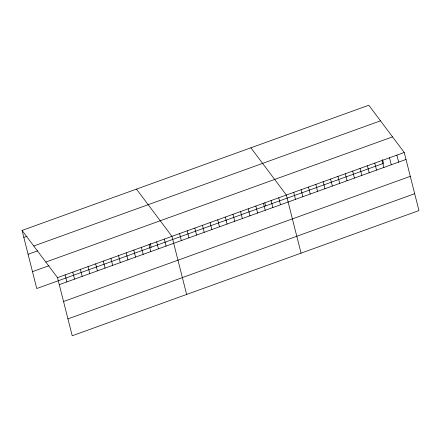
<?xml version="1.0" encoding="UTF-8"?>
<svg xmlns="http://www.w3.org/2000/svg" width="441" height="441" viewBox="0 0 441 441"><rect width="100%" height="100%" fill="white"/><g stroke="black" fill="none" stroke-linecap="round" stroke-linejoin="round"><path stroke-width="0.66" d="M22.05 230.423L368.786 105.239L404.248 152.47L418.95 210.578L72.214 335.761L57.512 277.648L22.05 230.423L36.752 288.53L383.488 163.352L382.54 159.603M23.82 237.412L27 236.266M33.753 246.006L380.489 120.828M28.086 254.281L37.623 250.841M45.809 262.064L392.545 136.881M32.485 271.662L49.012 265.697M57.512 277.648L404.248 152.47M59.281 284.638L406.012 159.46M63.548 301.506L410.284 176.328M67.947 318.887L414.683 193.709M250.896 147.801L286.358 195.027L301.06 253.14M136.473 189.112L171.935 236.337L186.637 294.45M396.878 155.127L398.647 162.117M389.508 157.79L391.277 164.78M382.143 160.447L383.913 167.437M374.773 163.109L376.542 170.099M367.403 165.766L369.172 172.762M360.038 168.429L361.807 175.419M352.668 171.086L354.437 178.081M345.303 173.748L347.067 180.738M337.933 176.411L339.702 183.401M330.563 179.068L332.332 186.058M323.198 181.731L324.967 188.72M315.828 184.388L317.597 191.377M308.457 187.05L310.227 194.04M301.093 189.707L302.862 196.703M293.723 192.37L295.492 199.36M278.729 197.783L280.498 204.773M271.099 200.539L272.869 207.529M264.809 202.788L265.598 205.914M263.47 203.29L265.239 210.28M255.841 206.046L257.61 213.036M248.217 208.797L249.986 215.792M240.588 211.553L242.357 218.543M232.958 214.304L234.728 221.299M225.329 217.06L227.098 224.05M217.7 219.816L219.469 226.806M210.076 222.567L211.845 229.557M202.447 225.323L204.216 232.313M194.817 228.074L196.587 235.07M187.188 230.83L188.957 237.82M179.559 233.587L181.328 240.577M164.306 239.094L166.075 246.084M156.676 241.844L158.446 248.84M150.227 243.476L151.175 247.225M149.047 244.601L150.816 251.59M141.418 247.351L143.187 254.347M133.794 250.108L135.563 257.097M126.165 252.864L127.934 259.854M118.535 255.615L120.305 262.604M110.906 258.371L112.676 265.361M103.277 261.122L105.046 268.117M95.653 263.878L97.422 270.868M88.024 266.634L89.793 273.624M80.394 269.385L82.164 276.375M72.765 272.141L74.535 279.131M65.136 274.892L66.905 281.887"/></g></svg>
